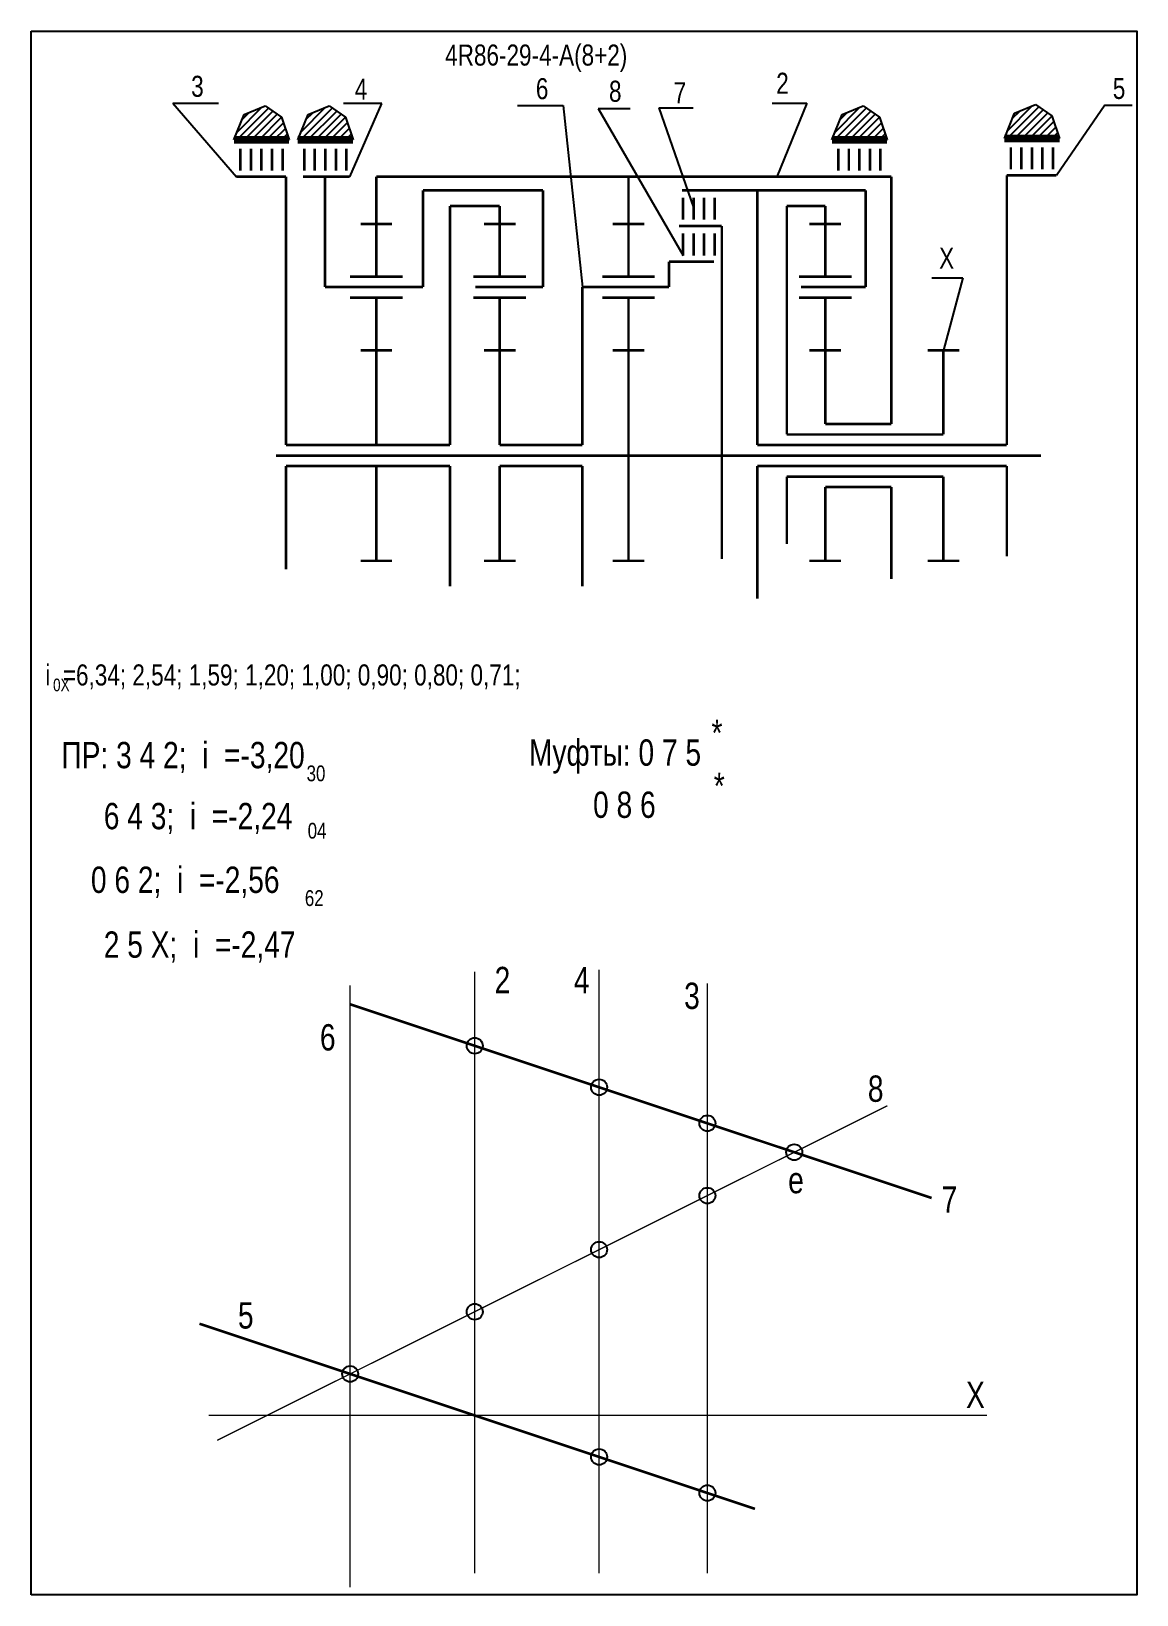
# Model space of a CAD drawing. Extents: x -352 to -142, y 153 to 450.
import ezdxf

# ---------------------------------------------------------------- set-up
doc = ezdxf.new("R2010")
doc.units = 0
doc.header["$LTSCALE"] = 15
doc.layers.get('DEFPOINTS').update_dxf_attribs({"linetype": 'CONTINUOUS'})
doc.layers.add('DIM', color=92, linetype='CONTINUOUS')
doc.layers.add('MAIN', color=5, linetype='CONTINUOUS')
doc.styles.add('AMK', font='amk.shx', dxfattribs={"width": 0.8})

msp = doc.modelspace()

# ---------------------------------------------------------------- hatches: boundary and pattern name
at = {"layer": 'DIM'}
h = msp.add_hatch(dxfattribs=at)
h.set_pattern_fill('_USER', color=0, angle=45, style=0, pattern_type=0)
h.set_pattern_definition([(45, (-61.6932, 3.5434), (-0.7071068, 0.7071068), [])])
h.paths.add_polyline_path([(-311.99, 434.06), (-313.93, 429.24), (-303.44, 429.24), (-304.89, 433.56), (-308, 435.68)])
h = msp.add_hatch(dxfattribs=at)
h.set_pattern_fill('_USER', color=0, angle=45, style=0, pattern_type=0)
h.set_pattern_definition([(45, (-49.5651, 3.5434), (-0.7071068, 0.7071068), [])])
h.paths.add_polyline_path([(-299.86, 434.06), (-301.81, 429.24), (-291.31, 429.24), (-292.76, 433.56), (-295.87, 435.68)])
h = msp.add_hatch(dxfattribs=at)
h.set_pattern_fill('_USER', color=0, angle=45, style=0, pattern_type=0)
h.set_pattern_definition([(45, (51.8919, 3.5434), (-0.7071068, 0.7071068), [])])
h.paths.add_polyline_path([(-198.4, 434.06), (-200.35, 429.24), (-189.85, 429.24), (-191.3, 433.56), (-194.42, 435.68)])
h = msp.add_hatch(dxfattribs=at)
h.set_pattern_fill('_USER', color=0, angle=45, style=0, pattern_type=0)
h.set_pattern_definition([(45, (84.662, 3.7947), (-0.7071068, 0.7071068), [])])
h.paths.add_polyline_path([(-165.63, 434.31), (-167.58, 429.49), (-157.08, 429.49), (-158.53, 433.82), (-161.65, 435.93)])

# ---------------------------------------------------------------- linework, layer by layer
at = {"layer": 'DEFPOINTS', "const_width": 0.25}
for points in [[(-268.19, 156.93), (-268.19, 271.23)], [(-244.56, 156.93), (-244.56, 271.61)], [(-291.86, 154.3), (-291.86, 268.6)], [(-223.99, 156.93), (-223.99, 268.98)], [(-317.12, 182.2), (-189.81, 245.75)], [(-318.7, 186.92), (-170.89, 186.92)]]:
    msp.add_lwpolyline(points, dxfattribs=at)
at = {"layer": 'DEFPOINTS'}
for centre in [(-268.19, 257.15), (-244.56, 249.27), (-223.99, 242.42), (-207.49, 236.92), (-223.99, 228.68), (-244.56, 218.42), (-268.19, 206.62), (-291.86, 194.81), (-244.56, 179.05), (-223.99, 172.19)]:
    msp.add_circle(centre, 1.51, dxfattribs=at)
at = {"layer": 'DIM', "color": 0}
for p, q in [((-325.56, 436.19), (-313.47, 422.22)), ((-325.56, 436.19), (-316.84, 436.19)), ((-313.93, 429.24), (-311.99, 434.06)), ((-311.99, 434.06), (-308, 435.68)), ((-308, 435.68), (-304.89, 433.56)), ((-301.81, 429.24), (-299.86, 434.06)), ((-299.86, 434.06), (-295.87, 435.68)), ((-295.87, 435.68), (-292.76, 433.56)), ((-285.84, 436.17), (-293.1, 436.17)), ((-291.93, 422.22), (-285.84, 436.17)), ((-260.08, 435.74), (-251.36, 435.74)), ((-251.36, 435.74), (-247.74, 401.27)), ((-244.75, 435.18), (-238.66, 435.18)), ((-244.75, 435.18), (-228.62, 407.25)), ((-233.24, 435.31), (-226.67, 435.31)), ((-233.24, 435.31), (-226.62, 416.39)), ((-211.67, 436.22), (-205.1, 436.22)), ((-205.1, 436.22), (-210.79, 422.22)), ((-200.35, 429.24), (-198.4, 434.06)), ((-198.4, 434.06), (-194.42, 435.68)), ((-194.42, 435.68), (-191.3, 433.56)), ((-167.58, 429.49), (-165.63, 434.31)), ((-165.63, 434.31), (-161.65, 435.93)), ((-161.65, 435.93), (-158.53, 433.82)), ((-158.53, 433.82), (-157.08, 429.49)), ((-148.49, 435.82), (-157.7, 422.48)), ((-148.49, 435.82), (-143.3, 435.82)), ((-304.89, 433.56), (-303.44, 429.24)), ((-292.76, 433.56), (-291.31, 429.24)), ((-191.3, 433.56), (-189.85, 429.24)), ((-166.33, 429.3), (-159.41, 429.3)), ((-181.36, 403.02), (-175.45, 403.02)), ((-175.45, 403.02), (-179.16, 389.27))]:
    msp.add_line(p, q, dxfattribs=at)
at = {"layer": 'DIM', "color": 0, "const_width": 0.5}
for points in [[(-304.06, 422.22), (-304.06, 371.27)], [(-296.63, 422.22), (-296.63, 401.27)], [(-286.88, 422.22), (-189.03, 422.22)], [(-189.03, 422.22), (-189.03, 375.27)], [(-167.11, 371.27), (-167.11, 422.48)], [(-278, 419.66), (-255.23, 419.66)], [(-278, 401.27), (-278, 419.66)], [(-255.23, 419.66), (-255.23, 401.27)], [(-228.84, 419.66), (-193.95, 419.66)], [(-214.53, 371.27), (-214.53, 419.66)], [(-193.95, 419.66), (-193.95, 401.27)], [(-263.44, 416.68), (-272.88, 416.68)], [(-272.88, 416.68), (-272.88, 371.27)], [(-208.9, 373.27), (-208.9, 416.68)], [(-208.9, 416.68), (-201.6, 416.68)], [(-221.25, 412.89), (-221.25, 349.6)], [(-231.27, 401.27), (-231.27, 406.08)], [(-247.74, 401.27), (-247.74, 371.27)], [(-233.98, 401.27), (-233.73, 401.27)], [(-201.6, 375.27), (-189.03, 375.27)], [(-304.06, 371.27), (-272.88, 371.27)], [(-263.44, 371.27), (-247.74, 371.27)], [(-214.53, 371.27), (-167.11, 371.27)], [(-208.9, 373.27), (-179.16, 373.27)], [(-305.94, 369.27), (-263.54, 369.27)], [(-263.54, 369.27), (-231.23, 369.27)], [(-231.23, 369.27), (-160.61, 369.27)], [(-213.49, 369.27), (-181.95, 369.27)], [(-304.06, 367.27), (-272.88, 367.27)], [(-304.06, 367.27), (-304.06, 347.65)], [(-272.88, 367.27), (-272.88, 344.43)], [(-263.44, 367.27), (-247.74, 367.27)], [(-247.74, 367.27), (-247.74, 344.45)], [(-214.53, 342.07), (-214.53, 367.27)], [(-214.53, 367.27), (-167.11, 367.27)], [(-208.9, 352.48), (-208.9, 365.27)], [(-208.9, 365.27), (-179.16, 365.27)], [(-167.11, 350.14), (-167.11, 367.27)], [(-201.6, 363.27), (-189.03, 363.27)], [(-189.03, 363.27), (-189.03, 345.83)], [(-291.86, 265.03), (-181.4, 228.23)], [(-320.48, 204.34), (-214.94, 169.18)]]:
    msp.add_lwpolyline(points, dxfattribs=at)
at = {"layer": 'MAIN'}
for points in [[(-352.43, 152.87), (-352.43, 449.87)], [(-352.43, 449.87), (-142.43, 449.87), (-142.43, 152.87), (-352.43, 152.87)]]:
    msp.add_lwpolyline(points, dxfattribs=at)
at = {"layer": 'MAIN', "color": 0}
for points, const_width in [([(-313.93, 429.24), (-303.44, 429.24)], 1.5), ([(-304.7, 427.59), (-304.7, 423.39)], 0.5), ([(-301.81, 429.24), (-291.31, 429.24)], 1.5), ([(-292.57, 427.59), (-292.57, 423.39)], 0.5), ([(-200.35, 429.24), (-189.85, 429.24)], 1.5), ([(-191.12, 427.59), (-191.12, 423.39)], 0.5), ([(-167.58, 429.49), (-157.08, 429.49)], 1.5), ([(-158.35, 427.84), (-158.35, 423.65)], 0.5), ([(-313.47, 422.22), (-304.06, 422.22)], 0.5), ([(-300.81, 422.22), (-291.93, 422.22)], 0.5), ([(-286.88, 413.27), (-286.88, 422.22)], 0.5), ([(-238.98, 413.27), (-238.98, 422.22)], 0.5), ([(-167.11, 422.48), (-157.7, 422.48)], 0.5), ([(-263.44, 413.27), (-263.44, 416.68)], 0.5), ([(-201.6, 403.27), (-201.6, 416.68)], 0.5), ([(-286.88, 413.27), (-289.88, 413.27)], 0.5), ([(-286.88, 403.27), (-286.88, 413.27)], 0.5), ([(-286.88, 413.27), (-283.88, 413.27)], 0.5), ([(-263.44, 413.27), (-266.44, 413.27)], 0.5), ([(-263.44, 403.27), (-263.44, 413.27)], 0.5), ([(-263.44, 413.27), (-260.44, 413.27)], 0.5), ([(-238.98, 413.27), (-241.98, 413.27)], 0.5), ([(-238.98, 403.27), (-238.98, 413.27)], 0.5), ([(-238.98, 413.27), (-235.98, 413.27)], 0.5), ([(-229.39, 412.89), (-221.25, 412.89)], 0.5), ([(-201.6, 413.27), (-204.6, 413.27)], 0.5), ([(-201.6, 413.27), (-198.6, 413.27)], 0.5), ([(-231.27, 406.08), (-222.75, 406.08)], 0.5), ([(-278, 401.27), (-296.63, 401.27)], 0.5), ([(-255.23, 401.27), (-268.07, 401.27)], 0.5), ([(-231.27, 401.27), (-247.74, 401.27)], 0.5), ([(-193.95, 401.27), (-206.24, 401.27)], 0.5), ([(-286.88, 399.27), (-291.88, 399.27)], 0.5), ([(-286.88, 389.27), (-286.88, 399.27), (-281.88, 399.27)], 0.5), ([(-263.44, 399.27), (-268.44, 399.27)], 0.5), ([(-263.44, 389.27), (-263.44, 399.27), (-258.44, 399.27)], 0.5), ([(-238.98, 399.27), (-243.98, 399.27)], 0.5), ([(-238.98, 389.27), (-238.98, 399.27), (-233.98, 399.27)], 0.5), ([(-201.6, 399.27), (-206.6, 399.27)], 0.5), ([(-201.6, 389.27), (-201.6, 399.27), (-196.6, 399.27)], 0.5), ([(-286.88, 389.27), (-289.88, 389.27)], 0.5), ([(-286.88, 371.27), (-286.88, 389.27)], 0.5), ([(-286.88, 389.27), (-283.88, 389.27)], 0.5), ([(-263.44, 389.27), (-266.44, 389.27)], 0.5), ([(-263.44, 371.27), (-263.44, 389.27)], 0.5), ([(-263.44, 389.27), (-260.44, 389.27)], 0.5), ([(-238.98, 389.27), (-241.98, 389.27)], 0.5), ([(-238.98, 369.27), (-238.98, 389.27)], 0.5), ([(-238.98, 389.27), (-235.98, 389.27)], 0.5), ([(-201.6, 389.27), (-204.6, 389.27)], 0.5), ([(-201.6, 375.27), (-201.6, 389.27)], 0.5), ([(-201.6, 389.27), (-198.6, 389.27)], 0.5), ([(-179.16, 389.27), (-182.16, 389.27)], 0.5), ([(-179.16, 373.27), (-179.16, 389.27)], 0.5), ([(-179.16, 389.27), (-176.16, 389.27)], 0.5), ([(-238.98, 369.27), (-238.98, 349.27)], 0.5), ([(-286.88, 367.27), (-286.88, 349.27)], 0.5), ([(-263.44, 367.27), (-263.44, 349.27)], 0.5), ([(-179.16, 365.27), (-179.16, 349.27)], 0.5), ([(-201.6, 363.27), (-201.6, 349.27)], 0.5), ([(-286.88, 349.27), (-289.88, 349.27)], 0.5), ([(-286.88, 349.27), (-283.88, 349.27)], 0.5), ([(-263.44, 349.27), (-266.44, 349.27)], 0.5), ([(-263.44, 349.27), (-260.44, 349.27)], 0.5), ([(-238.98, 349.27), (-241.98, 349.27)], 0.5), ([(-238.98, 349.27), (-235.98, 349.27)], 0.5), ([(-201.6, 349.27), (-204.6, 349.27)], 0.5), ([(-201.6, 349.27), (-198.6, 349.27)], 0.5), ([(-179.16, 349.27), (-182.16, 349.27)], 0.5), ([(-179.16, 349.27), (-176.16, 349.27)], 0.5)]:
    msp.add_lwpolyline(points, dxfattribs=dict(at, const_width=const_width))
for points in [[(-312.7, 427.59, 0.5, 0.5, 0), (-312.7, 423.39, 0.5, 0.5, 0)], [(-310.7, 427.59, 0.5, 0.5, 0), (-310.7, 423.39, 0.5, 0.5, 0)], [(-308.7, 427.59, 0.5, 0.5, 0), (-308.7, 423.39, 0.5, 0.5, 0)], [(-306.7, 427.59, 0.5, 0.5, 0), (-306.7, 423.39, 0.5, 0.5, 0)], [(-300.57, 427.59, 0.5, 0.5, 0), (-300.57, 423.39, 0.5, 0.5, 0)], [(-298.57, 427.59, 0.5, 0.5, 0), (-298.57, 423.39, 0.5, 0.5, 0)], [(-296.57, 427.59, 0.5, 0.5, 0), (-296.57, 423.39, 0.5, 0.5, 0)], [(-294.57, 427.59, 0.5, 0.5, 0), (-294.57, 423.39, 0.5, 0.5, 0)], [(-199.12, 427.59, 0.5, 0.5, 0), (-199.12, 423.39, 0.5, 0.5, 0)], [(-197.12, 427.59, 0.5, 0.5, 0), (-197.12, 423.39, 0.5, 0.5, 0)], [(-195.12, 427.59, 0.5, 0.5, 0), (-195.12, 423.39, 0.5, 0.5, 0)], [(-193.12, 427.59, 0.5, 0.5, 0), (-193.12, 423.39, 0.5, 0.5, 0)], [(-166.35, 427.84, 0.5, 0.5, 0), (-166.35, 423.65, 0.5, 0.5, 0)], [(-164.35, 427.84, 0.5, 0.5, 0), (-164.35, 423.65, 0.5, 0.5, 0)], [(-162.35, 427.84, 0.5, 0.5, 0), (-162.35, 423.65, 0.5, 0.5, 0)], [(-160.35, 427.84, 0.5, 0.5, 0), (-160.35, 423.65, 0.5, 0.5, 0)], [(-228.62, 418.25, 0.5, 0.5, 0), (-228.62, 414.05, 0.5, 0.5, 0)], [(-226.62, 418.25, 0.5, 0.5, 0), (-226.62, 414.05, 0.5, 0.5, 0)], [(-224.62, 418.25, 0.5, 0.5, 0), (-224.62, 414.05, 0.5, 0.5, 0)], [(-222.62, 418.25, 0.5, 0.5, 0), (-222.62, 414.05, 0.5, 0.5, 0)], [(-228.62, 411.45, 0.5, 0.5, 0), (-228.62, 407.25, 0.5, 0.5, 0)], [(-226.62, 411.45, 0.5, 0.5, 0), (-226.62, 407.25, 0.5, 0.5, 0)], [(-224.62, 411.45, 0.5, 0.5, 0), (-224.62, 407.25, 0.5, 0.5, 0)], [(-222.62, 411.45, 0.5, 0.5, 0), (-222.62, 407.25, 0.5, 0.5, 0)], [(-281.88, 403.27, 0.5, 0.5, 0), (-291.88, 403.27, 0.5, 0.5, 0)], [(-258.44, 403.27, 0.5, 0.5, 0), (-268.44, 403.27, 0.5, 0.5, 0)], [(-233.98, 403.27, 0.5, 0.5, 0), (-243.98, 403.27, 0.5, 0.5, 0)], [(-196.6, 403.27, 0.5, 0.5, 0), (-206.6, 403.27, 0.5, 0.5, 0)]]:
    msp.add_lwpolyline(points, format="xyseb", dxfattribs=at)

# ---------------------------------------------------------------- texts
at = {"layer": 'DIM', "color": 0, "style": 'AMK', "width": 0.8}
for s, height, p in [('4R86-29-4-A(8+2)', 4, (-273.81, 443.35)), ('3', 4, (-322.06, 437.41)), ('4', 4, (-290.97, 436.89)), ('6', 4, (-256.58, 436.96)), ('8', 4, (-242.68, 436.47)), ('7', 4, (-230.4, 436.19)), ('2', 4, (-210.92, 437.99)), ('5', 4, (-146.98, 437.01)), ('X', 4, (-179.97, 404.75)), ('i  =6,34; 2,54; 1,59; 1,20; 1,00; 0,90; 0,80; 0,71; ', 4, (-349.76, 325.59)), ('0X', 2.4, (-348.29, 324.49)), ('*', 5, (-223.21, 314.08)), (' ПР: 3 4 2;  i  =-3,20', 5, (-348.19, 309.87)), ('Муфты: 0 7 5', 5, (-257.88, 310.35)), ('30', 3, (-300.13, 307.39)), ('*', 5, (-222.78, 304.01)), ('    6 4 3;  i  =-2,24', 5, (-344.6, 298.28)), ('       0 8 6', 5, (-256.11, 300.44)), ('04', 3, (-299.92, 296.5)), ('     0 6 2;  i  =-2,56', 5, (-348.53, 286.18)), ('62', 3, (-300.46, 283.7)), ('    2 5 X;  i  =-2,47', 5, (-344.6, 273.87)), ('2', 5, (-264.41, 267.14)), ('4', 5, (-249.34, 267.14)), ('3', 5, (-228.41, 264.14)), ('6', 5, (-297.6, 256.25)), ('8', 5, (-193.51, 246.5)), ('e', 5, (-208.65, 229.13)), ('7', 5, (-179.5, 225.45)), ('5', 5, (-313.17, 203.43)), ('X', 5, (-174.86, 188.33))]:
    msp.add_text(s, height=height, dxfattribs=at).set_placement(p)

doc.saveas('drawing.dxf')
